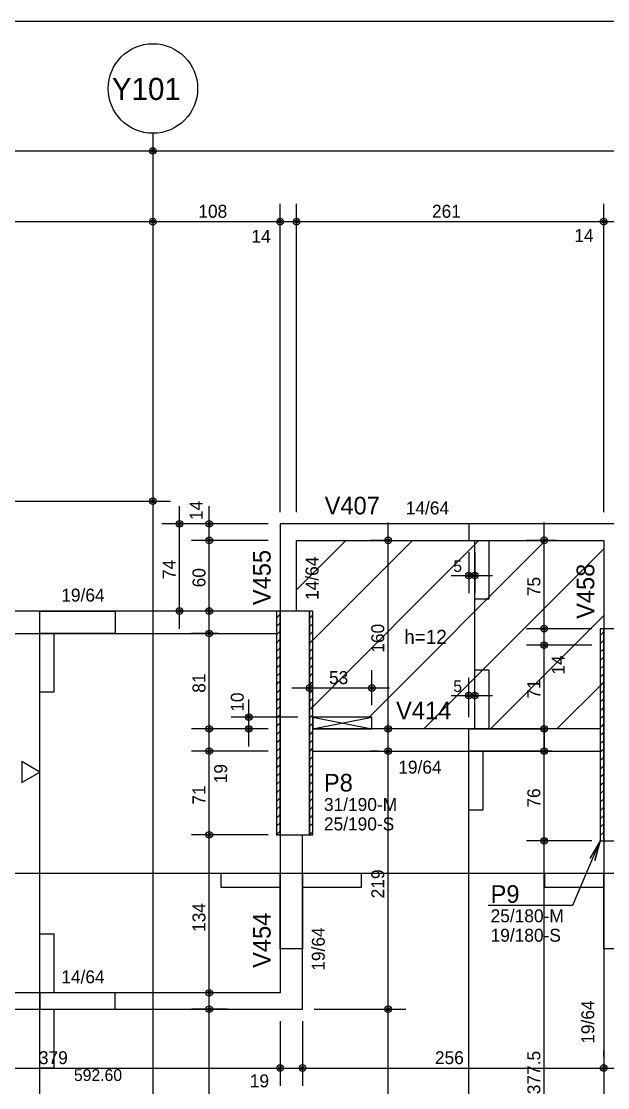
# Model space of a CAD drawing. Header units: metres. Extents: x 310 to 5592, y 1610 to 4022.
# Drawn here: x 1037 to 1535, y 2982 to 3887 of the extents above; entities that cross this region are included whole.
import ezdxf

# ---------------------------------------------------------------- set-up
doc = ezdxf.new("R2010")
doc.units = ezdxf.units.M
for name, color, linetype in [('MTH-224', 4, 'Continuous'), ('MTH-230', 1, 'Continuous'), ('MTH-COTAS7', 31, 'Continuous'), ('MTH-DIM-PILAR', 3, 'Continuous'), ('MTH-DIM-VIGA', 3, 'Continuous'), ('MTH-EIXO-214', 4, 'Continuous'), ('MTH-EIXO-215', 1, 'Continuous'), ('MTH-FACE-VIGA', 7, 'Continuous'), ('MTH-LINHA-SEÇÃO', 16, 'Continuous'), ('MTH-PILAR-SEGUE', 5, 'Continuous'), ('MTH-SIMB_COTA', 3, 'Continuous'), ('MTH-TIT1-PILAR', 5, 'Continuous'), ('MTH-TIT1-VIGA', 5, 'Continuous'), ('MTH-TXT', 4, 'Continuous'), ('MTH-TXT-NEGRITO', 5, 'Continuous')]:
    doc.layers.add(name, color=color, linetype=linetype)

msp = doc.modelspace()

# ---------------------------------------------------------------- linework, layer by layer
at = {"layer": 'MTH-224', "linetype": 'Continuous'}
msp.add_lwpolyline([(1037.096563, 3240.609165), (1052.395033, 3249.442168), (1037.096563, 3258.274292), (1037.096563, 3240.609165)], dxfattribs=at)
at = {"layer": 'MTH-230', "linetype": 'Continuous'}
for p, q in [((1284.506838, 3296.135496), (1334.50684, 3286.135496)), ((1284.506838, 3286.135496), (1334.50684, 3296.135496))]:
    msp.add_line(p, q, dxfattribs=at)
msp.add_circle((1148.511366, 3829.636556), 38, dxfattribs=at)
at = {"layer": 'MTH-COTAS7', "linetype": 'Continuous'}
for p, q in [((561.511366, 3886.665182), (5343.511366, 3886.665182)), ((561.511366, 3776.636556), (1163.511366, 3776.636556)), ((1133.511366, 3776.636556), (2116.511366, 3776.636556)), ((1256.506838, 3470.135501), (1256.506838, 3731.636556)), ((1256.506838, 3470.135501), (1256.506838, 3731.636556)), ((1270.506838, 3470.135501), (1270.506838, 3731.636556)), ((1270.506838, 3470.135501), (1270.506838, 3731.636556)), ((1531.51056, 3470.135501), (1531.51056, 3731.636556)), ((1531.51056, 3470.135501), (1531.51056, 3731.636556)), ((580.511366, 3716.636556), (1163.511366, 3716.636556)), ((1133.511366, 3716.636556), (1271.506838, 3716.636556)), ((1241.506838, 3716.636556), (1285.506838, 3716.636556)), ((1255.506838, 3716.636556), (1546.51056, 3716.636556)), ((1516.51056, 3716.636556), (1560.51056, 3716.636556)), ((1530.51056, 3716.636556), (1726.511366, 3716.636556)), ((580.511366, 3479.289635), (1163.511366, 3479.289635)), ((1148.511366, 3475.609634), (1148.511366, 3464.289635)), ((1171.146389, 3371.135501), (1171.146389, 3475.135501)), ((1196.416793, 3431.135501), (1196.416793, 3475.135501)), ((1246.506838, 3460.135501), (1156.146389, 3460.135501)), ((1246.506838, 3460.135501), (1181.416793, 3460.135501)), ((1196.416793, 3371.135501), (1196.416793, 3461.135501)), ((1348.322552, 3271.135499), (1348.322552, 3461.135501)), ((1480.939185, 3356.135501), (1480.939185, 3461.135501)), ((1246.506838, 3446.135501), (1181.416793, 3446.135501)), ((1236.506838, 3446.135501), (1181.416793, 3446.135501)), ((1351.517876, 3446.135501), (1333.322552, 3446.135501)), ((1491.54568, 3446.135501), (1465.939185, 3446.135501)), ((1416.939185, 3436.135501), (1416.939185, 3401.334662)), ((1421.939185, 3436.135501), (1421.939185, 3401.334662)), ((1401.939185, 3416.334662), (1436.939185, 3416.334662)), ((1230.891102, 3386.135501), (1156.146389, 3386.135501)), ((1207.318688, 3386.135501), (1181.416793, 3386.135501)), ((1480.939185, 3342.135501), (1480.939185, 3386.135501)), ((1196.416793, 3271.135496), (1196.416793, 3382.135501)), ((1204.000008, 3367.135501), (1181.416793, 3367.135501)), ((1521.51056, 3371.135501), (1465.939185, 3371.135501)), ((1521.51056, 3371.135501), (1465.939185, 3371.135501)), ((1480.939185, 3271.135499), (1480.939185, 3372.135501)), ((1521.51056, 3357.135501), (1465.939185, 3357.135501)), ((1521.51056, 3357.135501), (1465.939185, 3357.135501)), ((1281.506838, 3306.135496), (1281.506838, 3335.803333)), ((1334.50684, 3306.135496), (1334.50684, 3335.803333)), ((1416.939185, 3296.135499), (1416.939185, 3329.453512)), ((1421.939185, 3296.135499), (1421.939185, 3329.453512)), ((1266.506838, 3320.803333), (1349.50684, 3320.803333)), ((1401.939185, 3314.453512), (1436.939185, 3314.453512)), ((1229.986534, 3271.135496), (1229.986534, 3311.135496)), ((1196.416793, 3252.135499), (1196.416793, 3301.135496)), ((1271.50684, 3296.135496), (1214.986534, 3296.135496)), ((1246.506838, 3286.135496), (1181.416793, 3286.135496)), ((1246.506838, 3286.135496), (1181.416793, 3286.135496)), ((1236.506838, 3286.135496), (1214.986534, 3286.135496)), ((1359.052186, 3286.135499), (1333.322552, 3286.135499)), ((1494.532093, 3286.135499), (1465.939185, 3286.135499)), ((1196.416793, 3181.135499), (1196.416793, 3282.135499)), ((1348.322552, 3033.1355), (1348.322552, 3282.135499)), ((1480.939185, 3176.135501), (1480.939185, 3282.135499)), ((1246.506838, 3267.135499), (1181.416793, 3267.135499)), ((1246.506838, 3267.135499), (1181.416793, 3267.135499)), ((1340.066391, 3267.135499), (1333.322552, 3267.135499)), ((1487.403724, 3267.135499), (1465.939185, 3267.135499)), ((1196.416793, 3047.1355), (1196.416793, 3211.135499)), ((1480.939185, 2798.635501), (1480.939185, 3206.135501)), ((1246.506838, 3196.135499), (1181.416793, 3196.135499)), ((1246.506838, 3196.135499), (1181.416793, 3196.135499)), ((1521.51056, 3191.135501), (1465.939185, 3191.135501)), ((1521.51056, 3191.135501), (1465.939185, 3191.135501)), ((1206.438513, 3062.1355), (1181.416793, 3062.1355)), ((1196.416793, 2671.135501), (1196.416793, 3063.1355)), ((1348.322552, 2671.135501), (1348.322552, 3063.1355)), ((1211.740799, 3048.1355), (1181.416793, 3048.1355)), ((1285.506838, 3048.1355), (1363.322552, 3048.1355)), ((1285.506838, 3048.1355), (1363.322552, 3048.1355)), ((1256.506838, 3038.135502), (1256.506838, 2983.232143)), ((1275.506838, 3038.1355), (1275.506838, 2983.232143)), ((1256.506838, 3028.135502), (1256.506838, 2983.232143)), ((1275.506838, 3028.1355), (1275.506838, 2983.232143)), ((1531.51056, 3007.635501), (1531.51056, 3013.232143)), ((862.51137, 2998.232143), (1271.506838, 2998.232143)), ((1241.506838, 2998.232143), (1290.506838, 2998.232143)), ((1260.506838, 2998.232143), (1546.51056, 2998.232143))]:
    msp.add_line(p, q, dxfattribs=at)
msp.add_lwpolyline([(1433.295529, 3136.453498), (1505.381334, 3136.453498), (1528.51056, 3191.135501), (1523.855307, 3174.266042), (1528.51056, 3191.135501), (1519.647794, 3176.045723)], dxfattribs=at)
at = {"layer": 'MTH-EIXO-214'}
msp.add_line((1148.511366, 3791.636556), (1148.511366, 1718.135501), dxfattribs=at)
at = {"layer": 'MTH-EIXO-215', "linetype": 'Continuous'}
for p, q in [((1270.506838, 3404.240603), (1312.401736, 3446.135501)), ((1281.506838, 3302.103518), (1425.538821, 3446.135501)), ((1281.506838, 3358.672061), (1368.970278, 3446.135501)), ((1332.107359, 3296.135496), (1482.107363, 3446.135501)), ((1378.675901, 3286.135496), (1531.51056, 3438.970155)), ((1435.244444, 3286.135496), (1531.51056, 3382.401613)), ((1491.812986, 3286.135496), (1531.51056, 3325.83307))]:
    msp.add_line(p, q, dxfattribs=at)
at = {"layer": 'MTH-FACE-VIGA', "linetype": 'Continuous'}
for p, q in [((1253.506838, 3380.169536), (1256.459256, 3383.121953)), ((1256.345817, 3375.937446), (1256.506838, 3376.098468)), ((1256.459256, 3383.121953), (1256.506838, 3383.169536)), ((1281.506838, 3379.885264), (1284.454696, 3382.833122)), ((1284.454696, 3382.833122), (1284.506838, 3382.885264)), ((1253.506838, 3373.098468), (1256.345817, 3375.937446)), ((1253.506838, 3366.0274), (1256.232377, 3368.752938)), ((1256.232377, 3368.752938), (1256.506838, 3369.0274)), ((1281.506838, 3372.814197), (1284.341256, 3375.648614)), ((1281.506838, 3365.743129), (1284.227817, 3368.464107)), ((1284.227817, 3368.464107), (1284.506838, 3368.743129)), ((1284.341256, 3375.648614), (1284.506838, 3375.814197)), ((1528.51056, 3365.259477), (1531.461814, 3368.210731)), ((1531.461814, 3368.210731), (1531.51056, 3368.259477)), ((1253.506838, 3358.956332), (1256.118937, 3361.568431)), ((1256.118937, 3361.568431), (1256.506838, 3361.956332)), ((1281.506838, 3358.672061), (1284.114377, 3361.279599)), ((1284.114377, 3361.279599), (1284.506838, 3361.672061)), ((1528.51056, 3358.188409), (1531.341966, 3361.019815)), ((1531.341966, 3361.019815), (1531.51056, 3361.188409)), ((1253.506838, 3351.885264), (1256.005498, 3354.383924)), ((1256.005498, 3354.383924), (1256.506838, 3354.885264)), ((1281.506838, 3351.600993), (1284.000937, 3354.095092)), ((1284.000937, 3354.095092), (1284.506838, 3354.600993)), ((1528.51056, 3351.117342), (1531.222117, 3353.828898)), ((1531.222117, 3353.828898), (1531.51056, 3354.117342)), ((1253.506838, 3344.814197), (1255.892058, 3347.199416)), ((1253.506838, 3337.743129), (1255.778619, 3340.014909)), ((1255.778619, 3340.014909), (1256.506838, 3340.743129)), ((1255.892058, 3347.199416), (1256.506838, 3347.814197)), ((1281.506838, 3344.529925), (1283.887498, 3346.910585)), ((1283.774058, 3339.726077), (1284.506838, 3340.458857)), ((1283.887498, 3346.910585), (1284.506838, 3347.529925)), ((1528.51056, 3344.046274), (1531.102269, 3346.637982)), ((1530.98242, 3339.447065), (1531.51056, 3339.975206)), ((1531.102269, 3346.637982), (1531.51056, 3347.046274)), ((1253.506838, 3330.672061), (1255.665179, 3332.830401)), ((1255.665179, 3332.830401), (1256.506838, 3333.672061)), ((1281.506838, 3337.458857), (1283.774058, 3339.726077)), ((1281.506838, 3330.38779), (1283.660619, 3332.54157)), ((1283.660619, 3332.54157), (1284.506838, 3333.38779)), ((1528.51056, 3336.975206), (1530.98242, 3339.447065)), ((1528.51056, 3329.904138), (1530.862571, 3332.256149)), ((1530.862571, 3332.256149), (1531.51056, 3332.904138)), ((1253.506838, 3323.600993), (1255.551739, 3325.645894)), ((1255.551739, 3325.645894), (1256.506838, 3326.600993)), ((1281.506838, 3323.316722), (1283.547179, 3325.357062)), ((1283.547179, 3325.357062), (1284.506838, 3326.316722)), ((1528.51056, 3322.83307), (1530.742723, 3325.065233)), ((1530.742723, 3325.065233), (1531.51056, 3325.83307)), ((1253.506838, 3316.529925), (1255.4383, 3318.461387)), ((1255.4383, 3318.461387), (1256.506838, 3319.529925)), ((1281.506838, 3316.245654), (1283.433739, 3318.172555)), ((1283.433739, 3318.172555), (1284.506838, 3319.245654)), ((1528.51056, 3315.762003), (1530.622874, 3317.874316)), ((1530.622874, 3317.874316), (1531.51056, 3318.762003)), ((1253.506838, 3309.458857), (1255.32486, 3311.276879)), ((1253.506838, 3302.38779), (1255.211421, 3304.092372)), ((1255.211421, 3304.092372), (1256.506838, 3305.38779)), ((1255.32486, 3311.276879), (1256.506838, 3312.458857)), ((1281.506838, 3309.174586), (1283.3203, 3310.988048)), ((1281.506838, 3302.103518), (1283.20686, 3303.80354)), ((1283.20686, 3303.80354), (1284.506838, 3305.103518)), ((1283.3203, 3310.988048), (1284.506838, 3312.174586)), ((1528.51056, 3308.690935), (1530.503025, 3310.6834)), ((1530.383177, 3303.492483), (1531.51056, 3304.619867)), ((1530.503025, 3310.6834), (1531.51056, 3311.690935)), ((1253.506838, 3295.316722), (1255.097981, 3296.907864)), ((1255.097981, 3296.907864), (1256.506838, 3298.316722)), ((1281.506838, 3295.032451), (1283.093421, 3296.619033)), ((1283.093421, 3296.619033), (1284.506838, 3298.032451)), ((1528.51056, 3301.619867), (1530.383177, 3303.492483)), ((1528.51056, 3294.548799), (1530.263328, 3296.301567)), ((1530.263328, 3296.301567), (1531.51056, 3297.548799)), ((1253.506838, 3288.245654), (1254.984542, 3289.723357)), ((1254.984542, 3289.723357), (1256.506838, 3291.245654)), ((1281.506838, 3287.961383), (1282.979981, 3289.434525)), ((1282.979981, 3289.434525), (1284.506838, 3290.961383)), ((1528.51056, 3287.477731), (1530.14348, 3289.110651)), ((1530.14348, 3289.110651), (1531.51056, 3290.477731)), ((1253.506838, 3281.174586), (1254.871102, 3282.53885)), ((1254.757662, 3275.354342), (1256.506838, 3277.103518)), ((1254.871102, 3282.53885), (1256.506838, 3284.174586)), ((1281.506838, 3280.890315), (1282.866541, 3282.250018)), ((1282.753102, 3275.065511), (1284.506838, 3276.819247)), ((1282.866541, 3282.250018), (1284.506838, 3283.890315)), ((1528.51056, 3280.406664), (1530.023631, 3281.919734)), ((1530.023631, 3281.919734), (1531.51056, 3283.406664)), ((1253.506838, 3274.103518), (1254.757662, 3275.354342)), ((1253.506838, 3267.032451), (1254.644223, 3268.169835)), ((1254.644223, 3268.169835), (1256.506838, 3270.032451)), ((1281.506838, 3273.819247), (1282.753102, 3275.065511)), ((1281.506838, 3266.748179), (1282.639662, 3267.881003)), ((1282.639662, 3267.881003), (1284.506838, 3269.748179)), ((1528.51056, 3273.335596), (1529.903782, 3274.728818)), ((1528.51056, 3266.264528), (1529.783934, 3267.537901)), ((1529.783934, 3267.537901), (1531.51056, 3269.264528)), ((1529.903782, 3274.728818), (1531.51056, 3276.335596)), ((1253.506838, 3259.961383), (1254.530783, 3260.985327)), ((1254.530783, 3260.985327), (1256.506838, 3262.961383)), ((1281.506838, 3259.677112), (1282.526223, 3260.696496)), ((1282.526223, 3260.696496), (1284.506838, 3262.677112)), ((1528.51056, 3259.19346), (1529.664085, 3260.346985)), ((1529.664085, 3260.346985), (1531.51056, 3262.19346)), ((1253.506838, 3252.890315), (1254.417344, 3253.80082)), ((1254.417344, 3253.80082), (1256.506838, 3255.890315)), ((1281.506838, 3252.606044), (1282.412783, 3253.511988)), ((1282.412783, 3253.511988), (1284.506838, 3255.606044)), ((1528.51056, 3252.122392), (1529.544237, 3253.156068)), ((1529.544237, 3253.156068), (1531.51056, 3255.122392)), ((1253.506838, 3245.819247), (1254.303904, 3246.616313)), ((1254.190464, 3239.431805), (1256.506838, 3241.748179)), ((1254.303904, 3246.616313), (1256.506838, 3248.819247)), ((1281.506838, 3245.534976), (1282.299343, 3246.327481)), ((1282.185904, 3239.142974), (1284.506838, 3241.463908)), ((1282.299343, 3246.327481), (1284.506838, 3248.534976)), ((1528.51056, 3245.051325), (1529.424388, 3245.965152)), ((1529.304539, 3238.774236), (1531.51056, 3240.980257)), ((1529.424388, 3245.965152), (1531.51056, 3248.051325)), ((1253.506838, 3238.748179), (1254.190464, 3239.431805)), ((1253.506838, 3231.677112), (1254.077025, 3232.247298)), ((1254.077025, 3232.247298), (1256.506838, 3234.677112)), ((1281.506838, 3238.463908), (1282.185904, 3239.142974)), ((1281.506838, 3231.39284), (1282.072464, 3231.958466)), ((1282.072464, 3231.958466), (1284.506838, 3234.39284)), ((1528.51056, 3237.980257), (1529.304539, 3238.774236)), ((1528.51056, 3230.909189), (1529.184691, 3231.583319)), ((1529.184691, 3231.583319), (1531.51056, 3233.909189)), ((1253.506838, 3224.606044), (1253.963585, 3225.06279)), ((1253.963585, 3225.06279), (1256.506838, 3227.606044)), ((1281.506838, 3224.321772), (1281.959025, 3224.773959)), ((1281.959025, 3224.773959), (1284.506838, 3227.321772)), ((1528.51056, 3223.838121), (1529.064842, 3224.392403)), ((1529.064842, 3224.392403), (1531.51056, 3226.838121)), ((1253.506838, 3217.534976), (1253.850146, 3217.878283)), ((1253.736706, 3210.693776), (1256.506838, 3213.463908)), ((1253.850146, 3217.878283), (1256.506838, 3220.534976)), ((1281.506838, 3217.250705), (1281.845585, 3217.589451)), ((1281.732146, 3210.404944), (1284.506838, 3213.179637)), ((1281.845585, 3217.589451), (1284.506838, 3220.250705)), ((1528.51056, 3216.767053), (1528.944994, 3217.201486)), ((1528.944994, 3217.201486), (1531.51056, 3219.767053)), ((1253.506838, 3210.463908), (1253.736706, 3210.693776)), ((1253.623266, 3203.509268), (1256.506838, 3206.39284)), ((1281.506838, 3210.179637), (1281.732146, 3210.404944)), ((1281.618706, 3203.220436), (1284.506838, 3206.108569)), ((1528.51056, 3209.695985), (1528.825145, 3210.01057)), ((1528.705296, 3202.819654), (1531.51056, 3205.624918)), ((1528.825145, 3210.01057), (1531.51056, 3212.695985)), ((1253.506838, 3203.39284), (1253.623266, 3203.509268)), ((1253.509827, 3196.324761), (1256.506838, 3199.321772)), ((1281.506838, 3203.108569), (1281.618706, 3203.220436)), ((1281.604836, 3196.135499), (1284.506838, 3199.037501)), ((1528.51056, 3202.624918), (1528.705296, 3202.819654)), ((1528.51056, 3195.55385), (1528.585448, 3195.628737)), ((1528.585448, 3195.628737), (1531.51056, 3198.55385)), ((1531.163279, 3191.135501), (1531.51056, 3191.482782))]:
    msp.add_line(p, q, dxfattribs=at)
for points in [[(1545.51056, 3460.135501), (1256.506838, 3460.135501)], [(1256.506838, 3460.135501), (1256.506838, 3386.135499)], [(1270.506838, 3446.135501), (1531.51056, 3446.135501)], [(1270.506838, 3386.135499), (1270.506838, 3446.135501)], [(1531.51056, 3446.135501), (1531.51056, 3371.135501)], [(1256.506838, 3386.135501), (979.511366, 3386.135501)], [(1256.506838, 3386.135499), (1253.506838, 3386.135499), (1253.506838, 3196.135499), (1256.506838, 3196.135499), (1256.506838, 3386.135499)], [(1284.506838, 3386.135499), (1281.506838, 3386.135499), (1281.506838, 3196.135499), (1284.506838, 3196.135499), (1284.506838, 3386.135499)], [(601.511366, 3367.135501), (1253.506838, 3367.135501)], [(1531.51056, 3371.135501), (1528.51056, 3371.135501), (1528.51056, 3191.135501), (1531.51056, 3191.135501), (1531.51056, 3371.135501)], [(1334.50684, 3296.135496), (1284.506838, 3296.135496), (1284.506838, 3286.135496), (1334.50684, 3286.135496), (1334.50684, 3296.135496)], [(1528.51056, 3286.135499), (1284.506838, 3286.135499)], [(1284.506838, 3267.135499), (1528.51056, 3267.135499)], [(1256.506838, 3196.135499), (1256.506838, 3062.1355)], [(1275.506838, 3048.1355), (1275.506838, 3196.135499)], [(1531.51056, 3191.135501), (1531.51056, 2804.135501)], [(1256.506838, 3062.1355), (595.511366, 3062.1355)], [(979.511366, 3048.1355), (1275.506838, 3048.1355)]]:
    msp.add_lwpolyline(points, dxfattribs=at)
at = {"layer": 'MTH-LINHA-SEÇÃO', "linetype": 'Continuous'}
for p, q in [((1421.939185, 3286.135499), (1421.939185, 3446.135501)), ((1052.395033, 2689.135503), (1052.395033, 3386.135501)), ((1416.939185, 2689.1355), (1416.939185, 3286.135499)), ((576.511366, 3163.511837), (1550.51056, 3163.511837))]:
    msp.add_line(p, q, dxfattribs=at)
for points in [[(1480.939185, 3460.135501), (1416.939185, 3460.135501), (1416.939185, 3446.135501), (1480.939185, 3446.135501), (1480.939185, 3460.135501)], [(1421.939185, 3396.135501), (1421.939185, 3446.135501), (1433.939185, 3446.135501), (1433.939185, 3396.135501), (1421.939185, 3396.135501)], [(1052.395033, 3367.135501), (1052.395033, 3386.135501), (1116.395033, 3386.135501), (1116.395033, 3367.135501), (1052.395033, 3367.135501)], [(1052.395033, 3317.135501), (1052.395033, 3367.135501), (1064.395033, 3367.135501), (1064.395033, 3317.135501), (1052.395033, 3317.135501)], [(1421.939185, 3286.135499), (1421.939185, 3336.135499), (1433.939185, 3336.135499), (1433.939185, 3286.135499), (1421.939185, 3286.135499)], [(1416.939185, 3267.135499), (1416.939185, 3286.135499), (1480.939185, 3286.135499), (1480.939185, 3267.135499), (1416.939185, 3267.135499)], [(1416.939185, 3217.135499), (1416.939185, 3267.135499), (1428.939185, 3267.135499), (1428.939185, 3217.135499), (1416.939185, 3217.135499)], [(1206.506838, 3163.511837), (1256.506838, 3163.511837), (1256.506838, 3151.511837), (1206.506838, 3151.511837), (1206.506838, 3163.511837)], [(1256.506838, 3163.511837), (1275.506838, 3163.511837), (1275.506838, 3099.511837), (1256.506838, 3099.511837), (1256.506838, 3163.511837)], [(1275.506838, 3163.511837), (1325.506838, 3163.511837), (1325.506838, 3151.511837), (1275.506838, 3151.511837), (1275.506838, 3163.511837)], [(1481.51056, 3163.511837), (1531.51056, 3163.511837), (1531.51056, 3151.511837), (1481.51056, 3151.511837), (1481.51056, 3163.511837)], [(1531.51056, 3163.511837), (1550.51056, 3163.511837), (1550.51056, 3099.511837), (1531.51056, 3099.511837), (1531.51056, 3163.511837)], [(1052.395033, 3062.1355), (1052.395033, 3112.1355), (1064.395033, 3112.1355), (1064.395033, 3062.1355), (1052.395033, 3062.1355)], [(1116.395033, 3062.1355), (1052.395033, 3062.1355), (1052.395033, 3048.1355), (1116.395033, 3048.1355), (1116.395033, 3062.1355)], [(1052.395033, 2998.1355), (1052.395033, 3048.1355), (1064.395033, 3048.1355), (1064.395033, 2998.1355), (1052.395033, 2998.1355)]]:
    msp.add_lwpolyline(points, dxfattribs=at)
at = {"layer": 'MTH-PILAR-SEGUE', "linetype": 'Continuous'}
for points in [[(1256.506838, 3196.135499), (1281.506838, 3196.135499), (1281.506838, 3386.135499), (1256.506838, 3386.135499), (1256.506838, 3196.135499)], [(1531.51056, 3191.135501), (1550.51056, 3191.135501), (1550.51056, 3371.135501), (1531.51056, 3371.135501), (1531.51056, 3191.135501)]]:
    msp.add_lwpolyline(points, dxfattribs=at)
at = {"layer": 'MTH-SIMB_COTA', "linetype": 'Continuous'}
for centre, radius in [((1148.511366, 3776.636556), 2.8), ((1148.511366, 3776.636556), 2.8), ((1148.511366, 3776.636556), 1.4), ((1148.511366, 3776.636556), 1.4), ((1148.511366, 3716.636556), 2.8), ((1148.511366, 3716.636556), 2.8), ((1148.511366, 3716.636556), 1.4), ((1148.511366, 3716.636556), 1.4), ((1256.506838, 3716.636556), 2.8), ((1256.506838, 3716.636556), 2.8), ((1256.506838, 3716.636556), 1.4), ((1256.506838, 3716.636556), 1.4), ((1270.506838, 3716.636556), 2.8), ((1270.506838, 3716.636556), 2.8), ((1270.506838, 3716.636556), 1.4), ((1270.506838, 3716.636556), 1.4), ((1531.51056, 3716.636556), 2.8), ((1531.51056, 3716.636556), 2.8), ((1531.51056, 3716.636556), 1.4), ((1531.51056, 3716.636556), 1.4), ((1148.511366, 3479.289635), 2.8), ((1148.511366, 3479.289635), 1.4), ((1171.146389, 3460.135501), 2.8), ((1171.146389, 3460.135501), 1.4), ((1196.416793, 3460.135501), 2.8), ((1196.416793, 3460.135501), 1.4), ((1196.416793, 3446.135501), 2.8), ((1196.416793, 3446.135501), 2.8), ((1348.322552, 3446.135501), 2.8), ((1480.939185, 3446.135501), 2.8), ((1196.416793, 3446.135501), 1.4), ((1196.416793, 3446.135501), 1.4), ((1348.322552, 3446.135501), 1.4), ((1480.939185, 3446.135501), 1.4), ((1416.939185, 3416.334662), 2.8), ((1416.939185, 3416.334662), 1.4), ((1421.939185, 3416.334662), 2.8), ((1421.939185, 3416.334662), 1.4), ((1171.146389, 3386.135501), 2.8), ((1171.146389, 3386.135501), 1.4), ((1196.416793, 3386.135501), 2.8), ((1196.416793, 3386.135501), 1.4), ((1196.416793, 3367.135501), 2.8), ((1196.416793, 3367.135501), 1.4), ((1480.939185, 3371.135501), 2.8), ((1480.939185, 3371.135501), 2.8), ((1480.939185, 3371.135501), 1.4), ((1480.939185, 3371.135501), 1.4), ((1480.939185, 3357.135501), 2.8), ((1480.939185, 3357.135501), 2.8), ((1480.939185, 3357.135501), 1.4), ((1480.939185, 3357.135501), 1.4), ((1281.506838, 3320.803333), 2.8), ((1281.506838, 3320.803333), 1.4), ((1334.50684, 3320.803333), 2.8), ((1334.50684, 3320.803333), 1.4), ((1416.939185, 3314.453512), 2.8), ((1416.939185, 3314.453512), 1.4), ((1421.939185, 3314.453512), 2.8), ((1421.939185, 3314.453512), 1.4), ((1229.986534, 3296.135496), 2.8), ((1229.986534, 3296.135496), 1.4), ((1196.416793, 3286.135496), 2.8), ((1196.416793, 3286.135496), 2.8), ((1196.416793, 3286.135496), 1.4), ((1196.416793, 3286.135496), 1.4), ((1229.986534, 3286.135496), 2.8), ((1229.986534, 3286.135496), 1.4), ((1348.322552, 3286.135499), 2.8), ((1348.322552, 3286.135499), 1.4), ((1480.939185, 3286.135499), 2.8), ((1480.939185, 3286.135499), 1.4), ((1196.416793, 3267.135499), 2.8), ((1196.416793, 3267.135499), 2.8), ((1196.416793, 3267.135499), 1.4), ((1196.416793, 3267.135499), 1.4), ((1348.322552, 3267.135499), 2.8), ((1348.322552, 3267.135499), 1.4), ((1480.939185, 3267.135499), 2.8), ((1480.939185, 3267.135499), 1.4), ((1196.416793, 3196.135499), 2.8), ((1196.416793, 3196.135499), 2.8), ((1196.416793, 3196.135499), 1.4), ((1196.416793, 3196.135499), 1.4), ((1480.939185, 3191.135501), 2.8), ((1480.939185, 3191.135501), 2.8), ((1480.939185, 3191.135501), 1.4), ((1480.939185, 3191.135501), 1.4), ((1196.416793, 3062.1355), 2.8), ((1196.416793, 3062.1355), 1.4), ((1196.416793, 3048.1355), 2.8), ((1348.322552, 3048.1355), 2.8), ((1348.322552, 3048.1355), 2.8), ((1196.416793, 3048.1355), 1.4), ((1348.322552, 3048.1355), 1.4), ((1348.322552, 3048.1355), 1.4), ((1256.506838, 2998.232143), 2.8), ((1256.506838, 2998.232143), 2.8), ((1256.506838, 2998.232143), 1.4), ((1256.506838, 2998.232143), 1.4), ((1275.506838, 2998.232143), 2.8), ((1275.506838, 2998.232143), 2.8), ((1275.506838, 2998.232143), 1.4), ((1275.506838, 2998.232143), 1.4), ((1531.51056, 2998.232143), 2.8), ((1531.51056, 2998.232143), 1.4)]:
    msp.add_circle(centre, radius, dxfattribs=at)

# ---------------------------------------------------------------- texts
at = {"layer": 'MTH-COTAS7', "linetype": 'Continuous'}
for s, height, p in [('108', 11, (1187.109102, 3719.936556)), ('261', 11, (1385.608699, 3719.936556)), ('14', 11, (1232.234014, 3698.680523)), ('14', 11, (1506.540817, 3699.377442)), ('5', 9.9, (1403.739188, 3419.304662)), ('53', 11, (1298.106839, 3324.103333)), ('5', 9.9, (1403.739188, 3317.423512)), ('379', 11, (1051.609104, 3001.532143)), ('256', 11, (1388.108699, 3001.532143)), ('19', 11, (1230.840175, 2981.844679))]:
    msp.add_text(s, height=height, dxfattribs=at).set_placement(p)
for s, p in [('14', (1190.735431, 3463.283133)), ('74', (1167.846389, 3413.235501)), ('60', (1193.116793, 3406.235501)), ('75', (1477.639185, 3398.735501)), ('160', (1345.022552, 3350.7355)), ('14', (1498.363024, 3332.096833)), ('81', (1193.116793, 3316.735498)), ('71', (1477.639185, 3311.7355)), ('10', (1225.663514, 3300.629242)), ('19', (1211.529397, 3239.934452)), ('71', (1193.116793, 3221.735499)), ('76', (1477.639185, 3219.2355)), ('219', (1345.022552, 3142.235499)), ('134', (1193.116793, 3113.735499)), ('377.5', (1477.639185, 2975.985501))]:
    msp.add_text(s, height=11, rotation=90, dxfattribs=at).set_placement(p)
at = {"layer": 'MTH-DIM-PILAR', "linetype": 'Continuous'}
for s, p in [('31/190-M', (1293.824998, 3216.419093)), ('25/190-S', (1293.824998, 3199.919093)), ('25/180-M', (1435.433572, 3121.936453)), ('19/180-S', (1435.433572, 3105.436453))]:
    msp.add_text(s, height=11, dxfattribs=at).set_placement(p)
at = {"layer": 'MTH-DIM-VIGA', "linetype": 'Continuous'}
msp.add_text('14/64', height=11, dxfattribs=at).set_placement((1363.345959, 3468.135501))
for s, rotation, p in [('14/64', 90, (1289.213662, 3395.536695)), ('19/64', 360, (1070.645964, 3394.135501)), ('19/64', 360, (1356.979609, 3248.135499)), ('19/64', 90, (1294.506838, 3080.798089)), ('14/64', 360, (1070.645964, 3070.1355)), ('19/64', 90, (1523.51056, 3018.806022))]:
    msp.add_text(s, height=11, rotation=rotation, dxfattribs=at).set_placement(p)
at = {"layer": 'MTH-TIT1-PILAR', "linetype": 'Continuous'}
for s, p in [('P8', (1293.824998, 3232.919093)), ('P9', (1435.433572, 3138.436453))]:
    msp.add_text(s, height=15, dxfattribs=at).set_placement(p)
at = {"layer": 'MTH-TIT1-VIGA', "linetype": 'Continuous'}
msp.add_text('V407', height=15, dxfattribs=at).set_placement((1294.428992, 3468.135501))
for s, rotation, p in [('V455', 90, (1248.506838, 3391.135501)), ('V458', 90, (1523.51056, 3379.470679)), ('V414', 360, (1355.098178, 3294.135499)), ('V454', 90, (1248.506838, 3083.2605))]:
    msp.add_text(s, height=15, rotation=rotation, dxfattribs=at).set_placement(p)
at = {"layer": 'MTH-TXT', "linetype": 'Continuous'}
msp.add_text('592.60', height=10, dxfattribs=at).set_placement((1081.393306, 2987.230509))
at = {"layer": 'MTH-TXT-NEGRITO', "linetype": 'Continuous'}
for s, height, p in [('Y101', 18.75, (1113.633967, 3819.939035)), ('h=12', 12, (1362.026113, 3358.144726))]:
    msp.add_text(s, height=height, dxfattribs=at).set_placement(p)

doc.saveas('drawing.dxf')
